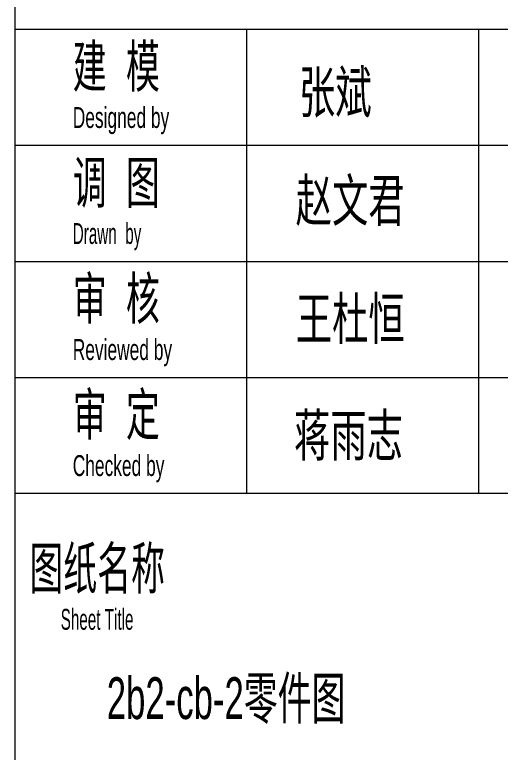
# Model space of a CAD drawing. Header units: millimetres. Extents: x 72 to 17970, y 150 to 12750.
# Drawn here: x 16197 to 17083, y 2642 to 3989 of the extents above; entities that cross this region are included whole.
import ezdxf

# ---------------------------------------------------------------- set-up
doc = ezdxf.new("R2010")
doc.units = ezdxf.units.MM
doc.linetypes.add('XKITLINE00', pattern=[0])
doc.layers.add('OtherObjectType', color=1, linetype='Continuous', lineweight=0)
doc.styles.add('$TD_AUDIT_GENERATED_(EE)', font='ARIAL.TTF')
doc.styles.add('Arial', font='arial.ttf')

# ---------------------------------------------------------------- blocks, each defined once
blk = doc.blocks.new('*A5')
at = {"layer": 'OtherObjectType', "color": 7, "linetype": 'XKITLINE00', "lineweight": 0}
for p, q in [((16197, 12608.9), (16197, 288)), ((16197, 3962.7), (17819.1, 3962.7)), ((16620.8, 3115.2), (16620.8, 3962.7)), ((17044.6, 3115.2), (17044.6, 3962.7)), ((16197, 3750.8), (17819.1, 3750.8)), ((16197, 3538.9), (17819.1, 3538.9)), ((16197, 3327), (17819.1, 3327)), ((16197, 3115.2), (17819.1, 3115.2))]:
    blk.add_line(p, q, dxfattribs=at)
at = {"layer": 'OtherObjectType', "color": 7}
for s, height, style, width, p in [('\\M+5BDA8  \\M+5C4A3', 76.28, '$TD_AUDIT_GENERATED_(EE)', 0.595, (16302.9, 3856.8)), ('\\M+5D5C5\\M+5B1F3', 76.28, 'Arial', 0.6375, (16716, 3810)), ('Designed by', 38.14, '$TD_AUDIT_GENERATED_(EE)', 0.595, (16302.9, 3782.5)), ('\\M+5B5F7  \\M+5CDBC', 76.28, '$TD_AUDIT_GENERATED_(EE)', 0.595, (16302.9, 3644.9)), ('\\M+5D5D4\\M+5CEC4\\M+5BEFD', 76.28, 'Arial', 0.6375, (16710, 3612)), ('Drawn  by', 38.14, '$TD_AUDIT_GENERATED_(EE)', 0.522006, (16302.9, 3570.6)), ('\\M+5C9F3  \\M+5BACB', 76.28, '$TD_AUDIT_GENERATED_(EE)', 0.595, (16302.9, 3433)), ('\\M+5CDF5\\M+5B6C5\\M+5BAE3', 76.28, 'Arial', 0.6375, (16710, 3396)), ('Reviewed by', 38.14, '$TD_AUDIT_GENERATED_(EE)', 0.595, (16302.9, 3358.7)), ('\\M+5C9F3  \\M+5B6A8', 76.28, '$TD_AUDIT_GENERATED_(EE)', 0.595, (16302.9, 3221.1)), ('\\M+5BDAF\\M+5D3EA\\M+5D6BE', 76.28, 'Arial', 0.6375, (16707, 3183)), ('Checked by', 38.14, '$TD_AUDIT_GENERATED_(EE)', 0.595, (16302.9, 3146.8)), ('\\M+5CDBC\\M+5D6BD\\M+5C3FB\\M+5B3C6', 76.28, '$TD_AUDIT_GENERATED_(EE)', 0.595, (16223.7, 2940.3)), ('Sheet Title', 38.14, '$TD_AUDIT_GENERATED_(EE)', 0.522006, (16280.9, 2866)), ('2b2-cb-2\\M+5C1E3\\M+5BCFE\\M+5CDBC', 76.28, '$TD_AUDIT_GENERATED_(EE)', 0.595, (16365, 2703))]:
    blk.add_text(s, height=height, dxfattribs=dict(at, style=style, width=width)).set_placement(p)

msp = doc.modelspace()

# ---------------------------------------------------------------- block references
at = {"lineweight": 0}
msp.add_blockref('*A5', (0, 0), dxfattribs=at)

doc.saveas('drawing.dxf')
